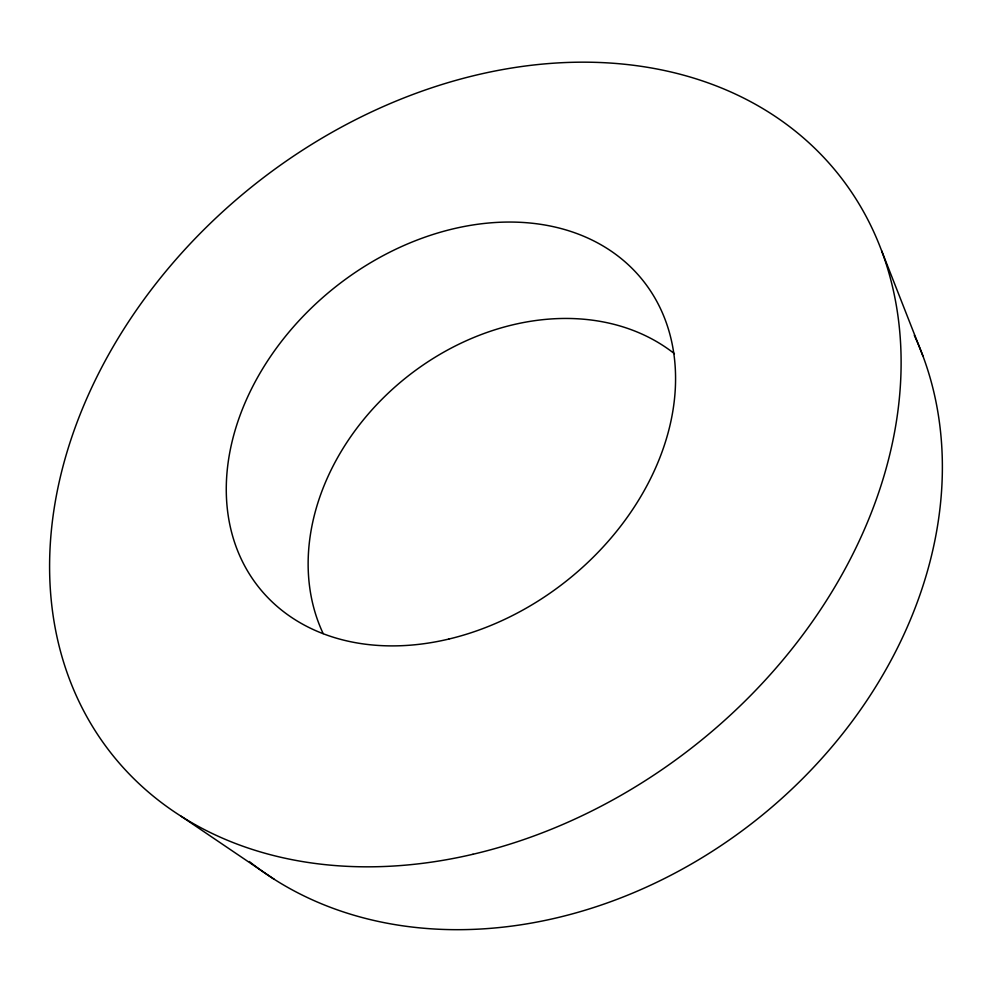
<?xml version="1.0" encoding="UTF-8"?>
<svg xmlns="http://www.w3.org/2000/svg" width="992" height="992" viewBox="0 0 992 992"><rect width="100%" height="100%" fill="white"/><g stroke="black" fill="none" stroke-linecap="round" stroke-linejoin="round"><path stroke-width="1.49" d="M181.114 816.242L274.214 879.272M881.714 250.926L922.82 355.706M914.302 335.333A431.57 346.617 -38.7 0 1 756.115 820.074A431.57 346.617 -38.7 0 1 249.314 861.527M323.169 633.59A228.507 182.193 -38.7 0 1 406.373 377.394A228.507 182.193 -38.7 0 1 674.424 353.698M472.973 854.261A464.802 356.5 -38.7 0 0 845.358 183.359A464.802 356.5 -38.7 0 0 107.818 356.041A464.802 356.5 -38.7 0 0 472.973 854.261M448.843 639.046A245.818 186.955 -38.7 0 0 646.561 285.237A245.818 186.955 -38.7 0 0 257.412 377.716A245.818 186.955 -38.7 0 0 448.843 639.046"/></g></svg>
